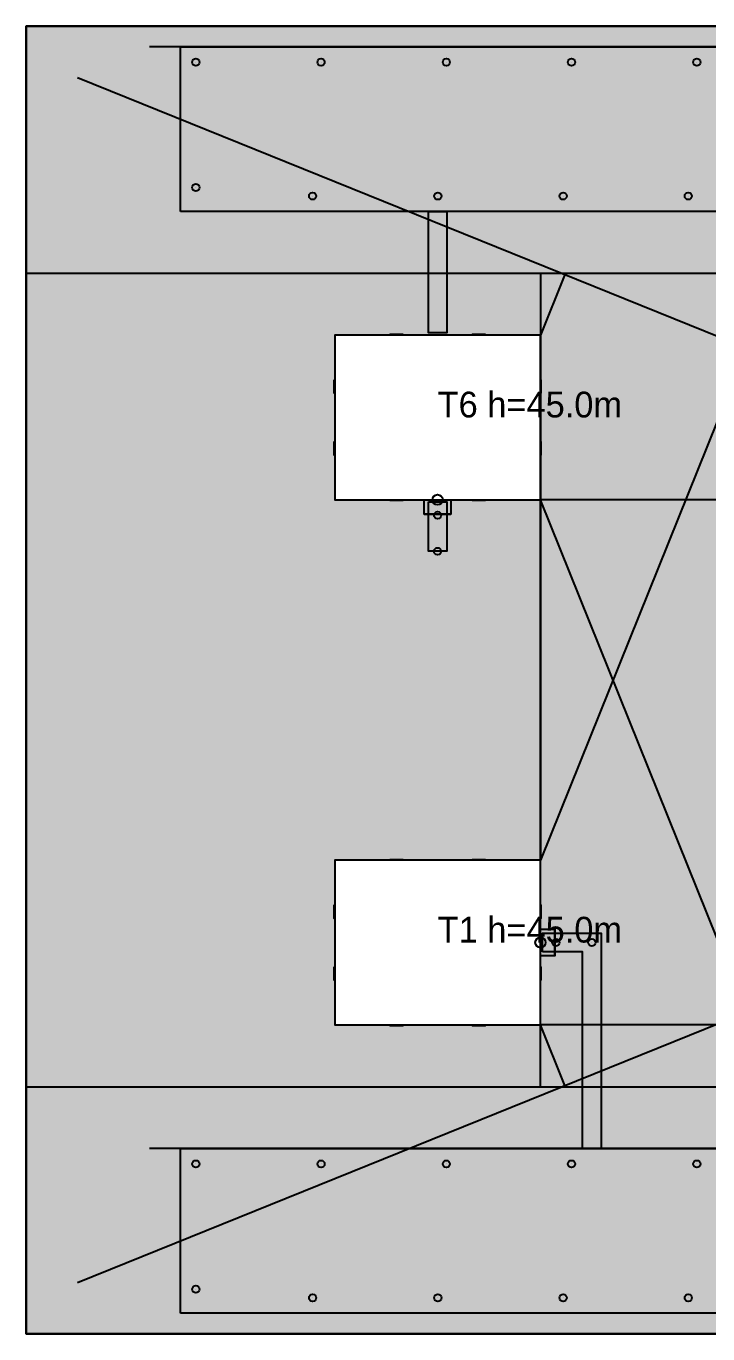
# Model space of a CAD drawing. Header units: metres. Extents: x 10 to 310, y 10 to 137.
# Drawn here: x 10 to 76.3, y 10 to 137 of the extents above; entities that cross this region are included whole.
import ezdxf

# ---------------------------------------------------------------- set-up
doc = ezdxf.new("R2010")
doc.units = ezdxf.units.M
for name, color, linetype in [('BUILDING_FOOTPRINT', 1, 'Continuous'), ('CANOPIES', 132, 'Continuous'), ('ENTRANCES', 132, 'Continuous'), ('GAS_PIPE', 2, 'Continuous'), ('GRASS', 84, 'Continuous'), ('HEATING_T1', 1, 'Continuous'), ('LABELS', 7, 'Continuous'), ('LAMPS', 2, 'Continuous'), ('PARKING', 253, 'Continuous'), ('PARKING_MARKINGS', 7, 'Continuous'), ('PATHS', 9, 'Continuous'), ('POWER_CABLE', 253, 'Continuous'), ('SEWER_K1', 30, 'Continuous'), ('TERRITORY_BOUNDARY', 8, 'Continuous'), ('WATER_SUPPLY_B1', 5, 'Continuous'), ('WINDOWS', 150, 'Continuous')]:
    doc.layers.add(name, color=color, linetype=linetype)

msp = doc.modelspace()

# ---------------------------------------------------------------- hatches: boundary and pattern name
at = {"layer": 'GRASS'}
h = msp.add_hatch(color=84, dxfattribs=at)
h.paths.add_polyline_path([(10, 10), (10, 137), (310, 137), (310, 10), (10, 10)])
h.paths.add_polyline_path([(64.1, 47.1), (64.1, 28), (25, 28), (25, 12), (295, 12), (295, 28), (255.9, 28), (255.9, 47.1), (259.8, 47.1), (259.8, 48.9), (254.1, 48.9), (254.1, 28), (200.9, 28), (200.9, 47.1), (204.8, 47.1), (204.8, 48.9), (199.1, 48.9), (199.1, 28), (145.9, 28), (145.9, 47.1), (149.8, 47.1), (149.8, 48.9), (144.1, 48.9), (144.1, 28), (90.9, 28), (90.9, 47.1), (94.8, 47.1), (94.8, 48.9), (89.1, 48.9), (89.1, 28), (65.9, 28), (65.9, 48.9), (60.2, 48.9), (60.2, 47.1), (64.1, 47.1)], flags=16)
h.paths.add_polyline_path([(60, 56), (40, 56), (40, 40), (60, 40), (60, 56)], flags=16)
h.paths.add_polyline_path([(115, 56), (95, 56), (95, 40), (115, 40), (115, 56)], flags=16)
h.paths.add_polyline_path([(49.1, 86), (50.9, 86), (50.9, 90.8), (49.1, 90.8), (49.1, 86)], flags=16)
h.paths.add_polyline_path([(104.1, 90.8), (104.1, 86), (105.9, 86), (105.9, 90.8), (104.1, 90.8)], flags=16)
h.paths.add_polyline_path([(60, 107), (40, 107), (40, 91), (60, 91), (60, 107)], flags=16)
h.paths.add_polyline_path([(115, 107), (95, 107), (95, 91), (115, 91), (115, 107)], flags=16)
h.paths.add_polyline_path([(170, 107), (150, 107), (150, 91), (170, 91), (170, 107)], flags=16)
h.paths.add_polyline_path([(50.9, 119), (104.1, 119), (104.1, 107.2), (105.9, 107.2), (105.9, 119), (159.1, 119), (159.1, 107.2), (160.9, 107.2), (160.9, 119), (214.1, 119), (214.1, 107.2), (215.9, 107.2), (215.9, 119), (269.1, 119), (269.1, 107.2), (270.9, 107.2), (270.9, 119), (295, 119), (295, 135), (25, 135), (25, 119), (49.1, 119), (49.1, 107.2), (50.9, 107.2), (50.9, 119)], flags=16)
h.paths.add_polyline_path([(170, 56), (150, 56), (150, 40), (170, 40), (170, 56)], flags=16)
h.paths.add_polyline_path([(225, 40), (225, 56), (205, 56), (205, 40), (225, 40)], flags=16)
h.paths.add_polyline_path([(280, 40), (280, 56), (260, 56), (260, 40), (280, 40)], flags=16)
h.paths.add_polyline_path([(159.1, 90.8), (159.1, 86), (160.9, 86), (160.9, 90.8), (159.1, 90.8)], flags=16)
h.paths.add_polyline_path([(214.1, 86), (215.9, 86), (215.9, 90.8), (214.1, 90.8), (214.1, 86)], flags=16)
h.paths.add_polyline_path([(269.1, 90.8), (269.1, 86), (270.9, 86), (270.9, 90.8), (269.1, 90.8)], flags=16)
h.paths.add_polyline_path([(225, 91), (225, 107), (205, 107), (205, 91), (225, 91)], flags=16)
h.paths.add_polyline_path([(280, 91), (280, 107), (260, 107), (260, 91), (280, 91)], flags=16)
at = {"layer": 'PARKING'}
for points in [[(25, 119), (25, 135), (295, 135), (295, 119), (25, 119)], [(25, 12), (25, 28), (295, 28), (295, 12), (25, 12)]]:
    msp.add_hatch(color=253, dxfattribs=at).paths.add_polyline_path(points)
at = {"layer": 'PATHS'}
for points in [[(49.1, 119), (50.9, 119), (50.9, 107.2), (49.1, 107.2), (49.1, 119)], [(49.1, 90.8), (50.9, 90.8), (50.9, 86), (49.1, 86), (49.1, 90.8)], [(60.2, 47.1), (60.2, 48.9), (65.9, 48.9), (65.9, 28), (64.1, 28), (64.1, 47.1), (60.2, 47.1)]]:
    msp.add_hatch(color=9, dxfattribs=at).paths.add_polyline_path(points)

# ---------------------------------------------------------------- linework, layer by layer
at = {"layer": 'BUILDING_FOOTPRINT'}
for points in [[(60, 91), (60, 107), (40, 107), (40, 91), (60, 91)], [(60, 40), (60, 56), (40, 56), (40, 40), (60, 40)]]:
    msp.add_lwpolyline(points, close=True, dxfattribs=at)
at = {"layer": 'CANOPIES'}
for points in [[(48.7, 91, 2.7), (51.3, 91, 2.7), (51.3, 89.6, 2.7), (48.7, 89.6, 2.7)], [(51.3, 89.6, 2.7), (48.7, 89.6, 2.7), (48.7, 89.6, 2.45), (51.3, 89.6, 2.45)], [(60, 46.7, 2.7), (60, 49.3, 2.7), (61.4, 49.3, 2.7), (61.4, 46.7, 2.7)], [(61.4, 49.3, 2.7), (61.4, 46.7, 2.7), (61.4, 46.7, 2.45), (61.4, 49.3, 2.45)]]:
    msp.add_3dface(points, dxfattribs=at)
at = {"layer": 'ENTRANCES'}
for centre in [(50, 91, 0.05), (60, 48, 0.05)]:
    msp.add_circle(centre, 0.5, dxfattribs=at)
at = {"layer": 'GAS_PIPE', "color": 2}
for points in [[(77.5, 91, 0.6), (60, 91, 0.6), (60, 91, 44)], [(77.5, 40, 0.6), (60, 40, 0.6), (60, 40, 44)]]:
    msp.add_polyline3d(points, dxfattribs=at)
at = {"layer": 'GRASS'}
msp.add_lwpolyline([(10, 10), (10, 137), (310, 137), (310, 10), (10, 10)], close=True, dxfattribs=at)
at = {"layer": 'HEATING_T1', "color": 1}
msp.add_line((15, 15, -1.3), (305, 132, -1.3), dxfattribs=at)
for points in [[(80.07, 41.25, -1.3), (60, 91, -1.3), (60, 91, -0.3)], [(62.37, 34.11, -1.3), (60, 40, -1.3), (60, 40, -0.3)]]:
    msp.add_polyline3d(points, dxfattribs=at)
at = {"layer": 'LAMPS'}
for p, q in [((26.5, 133.5), (26.5, 133.5, 4)), ((38.67, 133.5), (38.67, 133.5, 4)), ((50.85, 133.5), (50.85, 133.5, 4)), ((63.02, 133.5), (63.02, 133.5, 4)), ((75.2, 133.5), (75.2, 133.5, 4)), ((26.5, 121.33), (26.5, 121.33, 4)), ((37.85, 120.5), (37.85, 120.5, 4)), ((50.02, 120.5), (50.02, 120.5, 4)), ((62.2, 120.5), (62.2, 120.5, 4)), ((74.37, 120.5), (74.37, 120.5, 4)), ((50, 89.5), (50, 89.5, 4)), ((50, 86), (50, 86, 4)), ((61.5, 48), (61.5, 48, 4)), ((65, 48), (65, 48, 4)), ((26.5, 26.5), (26.5, 26.5, 4)), ((38.67, 26.5), (38.67, 26.5, 4)), ((50.85, 26.5), (50.85, 26.5, 4)), ((63.02, 26.5), (63.02, 26.5, 4)), ((75.2, 26.5), (75.2, 26.5, 4)), ((26.5, 14.33), (26.5, 14.33, 4)), ((37.85, 13.5), (37.85, 13.5, 4)), ((50.02, 13.5), (50.02, 13.5, 4)), ((62.2, 13.5), (62.2, 13.5, 4)), ((74.37, 13.5), (74.37, 13.5, 4))]:
    msp.add_line(p, q, dxfattribs=at)
for centre in [(26.5, 133.5, 4), (38.67, 133.5, 4), (50.85, 133.5, 4), (63.02, 133.5, 4), (75.2, 133.5, 4), (26.5, 121.33, 4), (37.85, 120.5, 4), (50.02, 120.5, 4), (62.2, 120.5, 4), (74.37, 120.5, 4), (50, 89.5, 4), (50, 86, 4), (61.5, 48, 4), (65, 48, 4), (26.5, 26.5, 4), (38.67, 26.5, 4), (50.85, 26.5, 4), (63.02, 26.5, 4), (75.2, 26.5, 4), (26.5, 14.33, 4), (37.85, 13.5, 4), (50.02, 13.5, 4), (62.2, 13.5, 4), (74.37, 13.5, 4)]:
    msp.add_circle(centre, 0.35, dxfattribs=at)
at = {"layer": 'PARKING'}
for points in [[(25, 119), (25, 135), (295, 135), (295, 119), (25, 119)], [(25, 12), (25, 28), (295, 28), (295, 12), (25, 12)]]:
    msp.add_lwpolyline(points, close=True, dxfattribs=at)
at = {"layer": 'PARKING_MARKINGS'}
for p, q in [((27.5, 135), (22, 135)), ((30, 135), (24.5, 135)), ((32.5, 135), (27, 135)), ((35, 135), (29.5, 135)), ((37.5, 135), (32, 135)), ((40, 135), (34.5, 135)), ((42.5, 135), (37, 135)), ((45, 135), (39.5, 135)), ((47.5, 135), (42, 135)), ((50, 135), (44.5, 135)), ((52.5, 135), (47, 135)), ((55, 135), (49.5, 135)), ((57.5, 135), (52, 135)), ((60, 135), (54.5, 135)), ((62.5, 135), (57, 135)), ((65, 135), (59.5, 135)), ((67.5, 135), (62, 135)), ((70, 135), (64.5, 135)), ((72.5, 135), (67, 135)), ((75, 135), (69.5, 135)), ((77.5, 135), (72, 135)), ((80, 135), (74.5, 135)), ((27.5, 28), (22, 28)), ((30, 28), (24.5, 28)), ((32.5, 28), (27, 28)), ((35, 28), (29.5, 28)), ((37.5, 28), (32, 28)), ((40, 28), (34.5, 28)), ((42.5, 28), (37, 28)), ((45, 28), (39.5, 28)), ((47.5, 28), (42, 28)), ((50, 28), (44.5, 28)), ((52.5, 28), (47, 28)), ((55, 28), (49.5, 28)), ((57.5, 28), (52, 28)), ((60, 28), (54.5, 28)), ((62.5, 28), (57, 28)), ((65, 28), (59.5, 28)), ((67.5, 28), (62, 28)), ((70, 28), (64.5, 28)), ((72.5, 28), (67, 28)), ((75, 28), (69.5, 28)), ((77.5, 28), (72, 28)), ((80, 28), (74.5, 28))]:
    msp.add_line(p, q, dxfattribs=at)
at = {"layer": 'PATHS'}
for points in [[(49.1, 119), (50.9, 119), (50.9, 107.2), (49.1, 107.2), (49.1, 119)], [(49.1, 90.8), (50.9, 90.8), (50.9, 86), (49.1, 86), (49.1, 90.8)], [(60.2, 47.1), (60.2, 48.9), (65.9, 48.9), (65.9, 28), (64.1, 28), (64.1, 47.1), (60.2, 47.1)]]:
    msp.add_lwpolyline(points, close=True, dxfattribs=at)
at = {"layer": 'POWER_CABLE', "color": 253}
msp.add_line((15, 132, -0.7), (305, 15, -0.7), dxfattribs=at)
for points in [[(62.37, 112.89, -0.7), (60, 107, -0.7), (60, 107, -0.3)], [(80.07, 105.75, -0.7), (60, 56, -0.7), (60, 56, -0.3)]]:
    msp.add_polyline3d(points, dxfattribs=at)
at = {"layer": 'SEWER_K1', "color": 30}
msp.add_line((10, 113, -2.2), (310, 113, -2.2), dxfattribs=at)
for points in [[(60, 113, -2.2), (60, 56, -2.2), (60, 56, -0.3)], [(60, 113, -2.2), (60, 107, -2.2), (60, 107, -0.3)]]:
    msp.add_polyline3d(points, dxfattribs=at)
at = {"layer": 'TERRITORY_BOUNDARY'}
msp.add_lwpolyline([(310, 10), (310, 137), (10, 137), (10, 10), (310, 10)], close=True, dxfattribs=at)
at = {"layer": 'WATER_SUPPLY_B1', "color": 5}
msp.add_line((10, 34, -1.6), (310, 34, -1.6), dxfattribs=at)
for points in [[(60, 34, -1.6), (60, 91, -1.6), (60, 91, -0.3)], [(60, 34, -1.6), (60, 40, -1.6), (60, 40, -0.3)]]:
    msp.add_polyline3d(points, dxfattribs=at)
at = {"layer": 'WINDOWS'}
for points in [[(46.65, 107.05, 1), (45.35, 107.05, 1), (45.35, 107.05, 2.4), (46.65, 107.05, 2.4)], [(46.65, 107.05, 4), (45.35, 107.05, 4), (45.35, 107.05, 5.4), (46.65, 107.05, 5.4)], [(46.65, 107.05, 7), (45.35, 107.05, 7), (45.35, 107.05, 8.4), (46.65, 107.05, 8.4)], [(46.65, 107.05, 10), (45.35, 107.05, 10), (45.35, 107.05, 11.4), (46.65, 107.05, 11.4)], [(46.65, 107.05, 13), (45.35, 107.05, 13), (45.35, 107.05, 14.4), (46.65, 107.05, 14.4)], [(46.65, 107.05, 16), (45.35, 107.05, 16), (45.35, 107.05, 17.4), (46.65, 107.05, 17.4)], [(46.65, 107.05, 19), (45.35, 107.05, 19), (45.35, 107.05, 20.4), (46.65, 107.05, 20.4)], [(46.65, 107.05, 22), (45.35, 107.05, 22), (45.35, 107.05, 23.4), (46.65, 107.05, 23.4)], [(46.65, 107.05, 25), (45.35, 107.05, 25), (45.35, 107.05, 26.4), (46.65, 107.05, 26.4)], [(46.65, 107.05, 28), (45.35, 107.05, 28), (45.35, 107.05, 29.4), (46.65, 107.05, 29.4)], [(46.65, 107.05, 31), (45.35, 107.05, 31), (45.35, 107.05, 32.4), (46.65, 107.05, 32.4)], [(46.65, 107.05, 34), (45.35, 107.05, 34), (45.35, 107.05, 35.4), (46.65, 107.05, 35.4)], [(46.65, 107.05, 37), (45.35, 107.05, 37), (45.35, 107.05, 38.4), (46.65, 107.05, 38.4)], [(46.65, 107.05, 40), (45.35, 107.05, 40), (45.35, 107.05, 41.4), (46.65, 107.05, 41.4)], [(46.65, 107.05, 43), (45.35, 107.05, 43), (45.35, 107.05, 44.4), (46.65, 107.05, 44.4)], [(54.65, 107.05, 1), (53.35, 107.05, 1), (53.35, 107.05, 2.4), (54.65, 107.05, 2.4)], [(54.65, 107.05, 4), (53.35, 107.05, 4), (53.35, 107.05, 5.4), (54.65, 107.05, 5.4)], [(54.65, 107.05, 7), (53.35, 107.05, 7), (53.35, 107.05, 8.4), (54.65, 107.05, 8.4)], [(54.65, 107.05, 10), (53.35, 107.05, 10), (53.35, 107.05, 11.4), (54.65, 107.05, 11.4)], [(54.65, 107.05, 13), (53.35, 107.05, 13), (53.35, 107.05, 14.4), (54.65, 107.05, 14.4)], [(54.65, 107.05, 16), (53.35, 107.05, 16), (53.35, 107.05, 17.4), (54.65, 107.05, 17.4)], [(54.65, 107.05, 19), (53.35, 107.05, 19), (53.35, 107.05, 20.4), (54.65, 107.05, 20.4)], [(54.65, 107.05, 22), (53.35, 107.05, 22), (53.35, 107.05, 23.4), (54.65, 107.05, 23.4)], [(54.65, 107.05, 25), (53.35, 107.05, 25), (53.35, 107.05, 26.4), (54.65, 107.05, 26.4)], [(54.65, 107.05, 28), (53.35, 107.05, 28), (53.35, 107.05, 29.4), (54.65, 107.05, 29.4)], [(54.65, 107.05, 31), (53.35, 107.05, 31), (53.35, 107.05, 32.4), (54.65, 107.05, 32.4)], [(54.65, 107.05, 34), (53.35, 107.05, 34), (53.35, 107.05, 35.4), (54.65, 107.05, 35.4)], [(54.65, 107.05, 37), (53.35, 107.05, 37), (53.35, 107.05, 38.4), (54.65, 107.05, 38.4)], [(54.65, 107.05, 40), (53.35, 107.05, 40), (53.35, 107.05, 41.4), (54.65, 107.05, 41.4)], [(54.65, 107.05, 43), (53.35, 107.05, 43), (53.35, 107.05, 44.4), (54.65, 107.05, 44.4)], [(39.95, 102.65, 1), (39.95, 101.35, 1), (39.95, 101.35, 2.4), (39.95, 102.65, 2.4)], [(39.95, 102.65, 4), (39.95, 101.35, 4), (39.95, 101.35, 5.4), (39.95, 102.65, 5.4)], [(39.95, 102.65, 7), (39.95, 101.35, 7), (39.95, 101.35, 8.4), (39.95, 102.65, 8.4)], [(39.95, 102.65, 10), (39.95, 101.35, 10), (39.95, 101.35, 11.4), (39.95, 102.65, 11.4)], [(39.95, 102.65, 13), (39.95, 101.35, 13), (39.95, 101.35, 14.4), (39.95, 102.65, 14.4)], [(39.95, 102.65, 16), (39.95, 101.35, 16), (39.95, 101.35, 17.4), (39.95, 102.65, 17.4)], [(39.95, 102.65, 19), (39.95, 101.35, 19), (39.95, 101.35, 20.4), (39.95, 102.65, 20.4)], [(39.95, 102.65, 22), (39.95, 101.35, 22), (39.95, 101.35, 23.4), (39.95, 102.65, 23.4)], [(39.95, 102.65, 25), (39.95, 101.35, 25), (39.95, 101.35, 26.4), (39.95, 102.65, 26.4)], [(39.95, 102.65, 28), (39.95, 101.35, 28), (39.95, 101.35, 29.4), (39.95, 102.65, 29.4)], [(39.95, 102.65, 31), (39.95, 101.35, 31), (39.95, 101.35, 32.4), (39.95, 102.65, 32.4)], [(39.95, 102.65, 34), (39.95, 101.35, 34), (39.95, 101.35, 35.4), (39.95, 102.65, 35.4)], [(39.95, 102.65, 37), (39.95, 101.35, 37), (39.95, 101.35, 38.4), (39.95, 102.65, 38.4)], [(39.95, 102.65, 40), (39.95, 101.35, 40), (39.95, 101.35, 41.4), (39.95, 102.65, 41.4)], [(39.95, 102.65, 43), (39.95, 101.35, 43), (39.95, 101.35, 44.4), (39.95, 102.65, 44.4)], [(60.05, 101.35, 1), (60.05, 102.65, 1), (60.05, 102.65, 2.4), (60.05, 101.35, 2.4)], [(60.05, 101.35, 4), (60.05, 102.65, 4), (60.05, 102.65, 5.4), (60.05, 101.35, 5.4)], [(60.05, 101.35, 7), (60.05, 102.65, 7), (60.05, 102.65, 8.4), (60.05, 101.35, 8.4)], [(60.05, 101.35, 10), (60.05, 102.65, 10), (60.05, 102.65, 11.4), (60.05, 101.35, 11.4)], [(60.05, 101.35, 13), (60.05, 102.65, 13), (60.05, 102.65, 14.4), (60.05, 101.35, 14.4)], [(60.05, 101.35, 16), (60.05, 102.65, 16), (60.05, 102.65, 17.4), (60.05, 101.35, 17.4)], [(60.05, 101.35, 19), (60.05, 102.65, 19), (60.05, 102.65, 20.4), (60.05, 101.35, 20.4)], [(60.05, 101.35, 22), (60.05, 102.65, 22), (60.05, 102.65, 23.4), (60.05, 101.35, 23.4)], [(60.05, 101.35, 25), (60.05, 102.65, 25), (60.05, 102.65, 26.4), (60.05, 101.35, 26.4)], [(60.05, 101.35, 28), (60.05, 102.65, 28), (60.05, 102.65, 29.4), (60.05, 101.35, 29.4)], [(60.05, 101.35, 31), (60.05, 102.65, 31), (60.05, 102.65, 32.4), (60.05, 101.35, 32.4)], [(60.05, 101.35, 34), (60.05, 102.65, 34), (60.05, 102.65, 35.4), (60.05, 101.35, 35.4)], [(60.05, 101.35, 37), (60.05, 102.65, 37), (60.05, 102.65, 38.4), (60.05, 101.35, 38.4)], [(60.05, 101.35, 40), (60.05, 102.65, 40), (60.05, 102.65, 41.4), (60.05, 101.35, 41.4)], [(60.05, 101.35, 43), (60.05, 102.65, 43), (60.05, 102.65, 44.4), (60.05, 101.35, 44.4)], [(39.95, 96.65, 1), (39.95, 95.35, 1), (39.95, 95.35, 2.4), (39.95, 96.65, 2.4)], [(39.95, 96.65, 4), (39.95, 95.35, 4), (39.95, 95.35, 5.4), (39.95, 96.65, 5.4)], [(39.95, 96.65, 7), (39.95, 95.35, 7), (39.95, 95.35, 8.4), (39.95, 96.65, 8.4)], [(39.95, 96.65, 10), (39.95, 95.35, 10), (39.95, 95.35, 11.4), (39.95, 96.65, 11.4)], [(39.95, 96.65, 13), (39.95, 95.35, 13), (39.95, 95.35, 14.4), (39.95, 96.65, 14.4)], [(39.95, 96.65, 16), (39.95, 95.35, 16), (39.95, 95.35, 17.4), (39.95, 96.65, 17.4)], [(39.95, 96.65, 19), (39.95, 95.35, 19), (39.95, 95.35, 20.4), (39.95, 96.65, 20.4)], [(39.95, 96.65, 22), (39.95, 95.35, 22), (39.95, 95.35, 23.4), (39.95, 96.65, 23.4)], [(39.95, 96.65, 25), (39.95, 95.35, 25), (39.95, 95.35, 26.4), (39.95, 96.65, 26.4)], [(39.95, 96.65, 28), (39.95, 95.35, 28), (39.95, 95.35, 29.4), (39.95, 96.65, 29.4)], [(39.95, 96.65, 31), (39.95, 95.35, 31), (39.95, 95.35, 32.4), (39.95, 96.65, 32.4)], [(39.95, 96.65, 34), (39.95, 95.35, 34), (39.95, 95.35, 35.4), (39.95, 96.65, 35.4)], [(39.95, 96.65, 37), (39.95, 95.35, 37), (39.95, 95.35, 38.4), (39.95, 96.65, 38.4)], [(39.95, 96.65, 40), (39.95, 95.35, 40), (39.95, 95.35, 41.4), (39.95, 96.65, 41.4)], [(39.95, 96.65, 43), (39.95, 95.35, 43), (39.95, 95.35, 44.4), (39.95, 96.65, 44.4)], [(60.05, 95.35, 1), (60.05, 96.65, 1), (60.05, 96.65, 2.4), (60.05, 95.35, 2.4)], [(60.05, 95.35, 4), (60.05, 96.65, 4), (60.05, 96.65, 5.4), (60.05, 95.35, 5.4)], [(60.05, 95.35, 7), (60.05, 96.65, 7), (60.05, 96.65, 8.4), (60.05, 95.35, 8.4)], [(60.05, 95.35, 10), (60.05, 96.65, 10), (60.05, 96.65, 11.4), (60.05, 95.35, 11.4)], [(60.05, 95.35, 13), (60.05, 96.65, 13), (60.05, 96.65, 14.4), (60.05, 95.35, 14.4)], [(60.05, 95.35, 16), (60.05, 96.65, 16), (60.05, 96.65, 17.4), (60.05, 95.35, 17.4)], [(60.05, 95.35, 19), (60.05, 96.65, 19), (60.05, 96.65, 20.4), (60.05, 95.35, 20.4)], [(60.05, 95.35, 22), (60.05, 96.65, 22), (60.05, 96.65, 23.4), (60.05, 95.35, 23.4)], [(60.05, 95.35, 25), (60.05, 96.65, 25), (60.05, 96.65, 26.4), (60.05, 95.35, 26.4)], [(60.05, 95.35, 28), (60.05, 96.65, 28), (60.05, 96.65, 29.4), (60.05, 95.35, 29.4)], [(60.05, 95.35, 31), (60.05, 96.65, 31), (60.05, 96.65, 32.4), (60.05, 95.35, 32.4)], [(60.05, 95.35, 34), (60.05, 96.65, 34), (60.05, 96.65, 35.4), (60.05, 95.35, 35.4)], [(60.05, 95.35, 37), (60.05, 96.65, 37), (60.05, 96.65, 38.4), (60.05, 95.35, 38.4)], [(60.05, 95.35, 40), (60.05, 96.65, 40), (60.05, 96.65, 41.4), (60.05, 95.35, 41.4)], [(60.05, 95.35, 43), (60.05, 96.65, 43), (60.05, 96.65, 44.4), (60.05, 95.35, 44.4)], [(45.35, 90.95, 1), (46.65, 90.95, 1), (46.65, 90.95, 2.4), (45.35, 90.95, 2.4)], [(45.35, 90.95, 4), (46.65, 90.95, 4), (46.65, 90.95, 5.4), (45.35, 90.95, 5.4)], [(45.35, 90.95, 7), (46.65, 90.95, 7), (46.65, 90.95, 8.4), (45.35, 90.95, 8.4)], [(45.35, 90.95, 10), (46.65, 90.95, 10), (46.65, 90.95, 11.4), (45.35, 90.95, 11.4)], [(45.35, 90.95, 13), (46.65, 90.95, 13), (46.65, 90.95, 14.4), (45.35, 90.95, 14.4)], [(45.35, 90.95, 16), (46.65, 90.95, 16), (46.65, 90.95, 17.4), (45.35, 90.95, 17.4)], [(45.35, 90.95, 19), (46.65, 90.95, 19), (46.65, 90.95, 20.4), (45.35, 90.95, 20.4)], [(45.35, 90.95, 22), (46.65, 90.95, 22), (46.65, 90.95, 23.4), (45.35, 90.95, 23.4)], [(45.35, 90.95, 25), (46.65, 90.95, 25), (46.65, 90.95, 26.4), (45.35, 90.95, 26.4)], [(45.35, 90.95, 28), (46.65, 90.95, 28), (46.65, 90.95, 29.4), (45.35, 90.95, 29.4)], [(45.35, 90.95, 31), (46.65, 90.95, 31), (46.65, 90.95, 32.4), (45.35, 90.95, 32.4)], [(45.35, 90.95, 34), (46.65, 90.95, 34), (46.65, 90.95, 35.4), (45.35, 90.95, 35.4)], [(45.35, 90.95, 37), (46.65, 90.95, 37), (46.65, 90.95, 38.4), (45.35, 90.95, 38.4)], [(45.35, 90.95, 40), (46.65, 90.95, 40), (46.65, 90.95, 41.4), (45.35, 90.95, 41.4)], [(45.35, 90.95, 43), (46.65, 90.95, 43), (46.65, 90.95, 44.4), (45.35, 90.95, 44.4)], [(53.35, 90.95, 1), (54.65, 90.95, 1), (54.65, 90.95, 2.4), (53.35, 90.95, 2.4)], [(53.35, 90.95, 4), (54.65, 90.95, 4), (54.65, 90.95, 5.4), (53.35, 90.95, 5.4)], [(53.35, 90.95, 7), (54.65, 90.95, 7), (54.65, 90.95, 8.4), (53.35, 90.95, 8.4)], [(53.35, 90.95, 10), (54.65, 90.95, 10), (54.65, 90.95, 11.4), (53.35, 90.95, 11.4)], [(53.35, 90.95, 13), (54.65, 90.95, 13), (54.65, 90.95, 14.4), (53.35, 90.95, 14.4)], [(53.35, 90.95, 16), (54.65, 90.95, 16), (54.65, 90.95, 17.4), (53.35, 90.95, 17.4)], [(53.35, 90.95, 19), (54.65, 90.95, 19), (54.65, 90.95, 20.4), (53.35, 90.95, 20.4)], [(53.35, 90.95, 22), (54.65, 90.95, 22), (54.65, 90.95, 23.4), (53.35, 90.95, 23.4)], [(53.35, 90.95, 25), (54.65, 90.95, 25), (54.65, 90.95, 26.4), (53.35, 90.95, 26.4)], [(53.35, 90.95, 28), (54.65, 90.95, 28), (54.65, 90.95, 29.4), (53.35, 90.95, 29.4)], [(53.35, 90.95, 31), (54.65, 90.95, 31), (54.65, 90.95, 32.4), (53.35, 90.95, 32.4)], [(53.35, 90.95, 34), (54.65, 90.95, 34), (54.65, 90.95, 35.4), (53.35, 90.95, 35.4)], [(53.35, 90.95, 37), (54.65, 90.95, 37), (54.65, 90.95, 38.4), (53.35, 90.95, 38.4)], [(53.35, 90.95, 40), (54.65, 90.95, 40), (54.65, 90.95, 41.4), (53.35, 90.95, 41.4)], [(53.35, 90.95, 43), (54.65, 90.95, 43), (54.65, 90.95, 44.4), (53.35, 90.95, 44.4)], [(46.65, 56.05, 1), (45.35, 56.05, 1), (45.35, 56.05, 2.4), (46.65, 56.05, 2.4)], [(46.65, 56.05, 4), (45.35, 56.05, 4), (45.35, 56.05, 5.4), (46.65, 56.05, 5.4)], [(46.65, 56.05, 7), (45.35, 56.05, 7), (45.35, 56.05, 8.4), (46.65, 56.05, 8.4)], [(46.65, 56.05, 10), (45.35, 56.05, 10), (45.35, 56.05, 11.4), (46.65, 56.05, 11.4)], [(46.65, 56.05, 13), (45.35, 56.05, 13), (45.35, 56.05, 14.4), (46.65, 56.05, 14.4)], [(46.65, 56.05, 16), (45.35, 56.05, 16), (45.35, 56.05, 17.4), (46.65, 56.05, 17.4)], [(46.65, 56.05, 19), (45.35, 56.05, 19), (45.35, 56.05, 20.4), (46.65, 56.05, 20.4)], [(46.65, 56.05, 22), (45.35, 56.05, 22), (45.35, 56.05, 23.4), (46.65, 56.05, 23.4)], [(46.65, 56.05, 25), (45.35, 56.05, 25), (45.35, 56.05, 26.4), (46.65, 56.05, 26.4)], [(46.65, 56.05, 28), (45.35, 56.05, 28), (45.35, 56.05, 29.4), (46.65, 56.05, 29.4)], [(46.65, 56.05, 31), (45.35, 56.05, 31), (45.35, 56.05, 32.4), (46.65, 56.05, 32.4)], [(46.65, 56.05, 34), (45.35, 56.05, 34), (45.35, 56.05, 35.4), (46.65, 56.05, 35.4)], [(46.65, 56.05, 37), (45.35, 56.05, 37), (45.35, 56.05, 38.4), (46.65, 56.05, 38.4)], [(46.65, 56.05, 40), (45.35, 56.05, 40), (45.35, 56.05, 41.4), (46.65, 56.05, 41.4)], [(46.65, 56.05, 43), (45.35, 56.05, 43), (45.35, 56.05, 44.4), (46.65, 56.05, 44.4)], [(54.65, 56.05, 1), (53.35, 56.05, 1), (53.35, 56.05, 2.4), (54.65, 56.05, 2.4)], [(54.65, 56.05, 4), (53.35, 56.05, 4), (53.35, 56.05, 5.4), (54.65, 56.05, 5.4)], [(54.65, 56.05, 7), (53.35, 56.05, 7), (53.35, 56.05, 8.4), (54.65, 56.05, 8.4)], [(54.65, 56.05, 10), (53.35, 56.05, 10), (53.35, 56.05, 11.4), (54.65, 56.05, 11.4)], [(54.65, 56.05, 13), (53.35, 56.05, 13), (53.35, 56.05, 14.4), (54.65, 56.05, 14.4)], [(54.65, 56.05, 16), (53.35, 56.05, 16), (53.35, 56.05, 17.4), (54.65, 56.05, 17.4)], [(54.65, 56.05, 19), (53.35, 56.05, 19), (53.35, 56.05, 20.4), (54.65, 56.05, 20.4)], [(54.65, 56.05, 22), (53.35, 56.05, 22), (53.35, 56.05, 23.4), (54.65, 56.05, 23.4)], [(54.65, 56.05, 25), (53.35, 56.05, 25), (53.35, 56.05, 26.4), (54.65, 56.05, 26.4)], [(54.65, 56.05, 28), (53.35, 56.05, 28), (53.35, 56.05, 29.4), (54.65, 56.05, 29.4)], [(54.65, 56.05, 31), (53.35, 56.05, 31), (53.35, 56.05, 32.4), (54.65, 56.05, 32.4)], [(54.65, 56.05, 34), (53.35, 56.05, 34), (53.35, 56.05, 35.4), (54.65, 56.05, 35.4)], [(54.65, 56.05, 37), (53.35, 56.05, 37), (53.35, 56.05, 38.4), (54.65, 56.05, 38.4)], [(54.65, 56.05, 40), (53.35, 56.05, 40), (53.35, 56.05, 41.4), (54.65, 56.05, 41.4)], [(54.65, 56.05, 43), (53.35, 56.05, 43), (53.35, 56.05, 44.4), (54.65, 56.05, 44.4)], [(39.95, 51.65, 1), (39.95, 50.35, 1), (39.95, 50.35, 2.4), (39.95, 51.65, 2.4)], [(39.95, 51.65, 4), (39.95, 50.35, 4), (39.95, 50.35, 5.4), (39.95, 51.65, 5.4)], [(39.95, 51.65, 7), (39.95, 50.35, 7), (39.95, 50.35, 8.4), (39.95, 51.65, 8.4)], [(39.95, 51.65, 10), (39.95, 50.35, 10), (39.95, 50.35, 11.4), (39.95, 51.65, 11.4)], [(39.95, 51.65, 13), (39.95, 50.35, 13), (39.95, 50.35, 14.4), (39.95, 51.65, 14.4)], [(39.95, 51.65, 16), (39.95, 50.35, 16), (39.95, 50.35, 17.4), (39.95, 51.65, 17.4)], [(39.95, 51.65, 19), (39.95, 50.35, 19), (39.95, 50.35, 20.4), (39.95, 51.65, 20.4)], [(39.95, 51.65, 22), (39.95, 50.35, 22), (39.95, 50.35, 23.4), (39.95, 51.65, 23.4)], [(39.95, 51.65, 25), (39.95, 50.35, 25), (39.95, 50.35, 26.4), (39.95, 51.65, 26.4)], [(39.95, 51.65, 28), (39.95, 50.35, 28), (39.95, 50.35, 29.4), (39.95, 51.65, 29.4)], [(39.95, 51.65, 31), (39.95, 50.35, 31), (39.95, 50.35, 32.4), (39.95, 51.65, 32.4)], [(39.95, 51.65, 34), (39.95, 50.35, 34), (39.95, 50.35, 35.4), (39.95, 51.65, 35.4)], [(39.95, 51.65, 37), (39.95, 50.35, 37), (39.95, 50.35, 38.4), (39.95, 51.65, 38.4)], [(39.95, 51.65, 40), (39.95, 50.35, 40), (39.95, 50.35, 41.4), (39.95, 51.65, 41.4)], [(39.95, 51.65, 43), (39.95, 50.35, 43), (39.95, 50.35, 44.4), (39.95, 51.65, 44.4)], [(60.05, 50.35, 1), (60.05, 51.65, 1), (60.05, 51.65, 2.4), (60.05, 50.35, 2.4)], [(60.05, 50.35, 4), (60.05, 51.65, 4), (60.05, 51.65, 5.4), (60.05, 50.35, 5.4)], [(60.05, 50.35, 7), (60.05, 51.65, 7), (60.05, 51.65, 8.4), (60.05, 50.35, 8.4)], [(60.05, 50.35, 10), (60.05, 51.65, 10), (60.05, 51.65, 11.4), (60.05, 50.35, 11.4)], [(60.05, 50.35, 13), (60.05, 51.65, 13), (60.05, 51.65, 14.4), (60.05, 50.35, 14.4)], [(60.05, 50.35, 16), (60.05, 51.65, 16), (60.05, 51.65, 17.4), (60.05, 50.35, 17.4)], [(60.05, 50.35, 19), (60.05, 51.65, 19), (60.05, 51.65, 20.4), (60.05, 50.35, 20.4)], [(60.05, 50.35, 22), (60.05, 51.65, 22), (60.05, 51.65, 23.4), (60.05, 50.35, 23.4)], [(60.05, 50.35, 25), (60.05, 51.65, 25), (60.05, 51.65, 26.4), (60.05, 50.35, 26.4)], [(60.05, 50.35, 28), (60.05, 51.65, 28), (60.05, 51.65, 29.4), (60.05, 50.35, 29.4)], [(60.05, 50.35, 31), (60.05, 51.65, 31), (60.05, 51.65, 32.4), (60.05, 50.35, 32.4)], [(60.05, 50.35, 34), (60.05, 51.65, 34), (60.05, 51.65, 35.4), (60.05, 50.35, 35.4)], [(60.05, 50.35, 37), (60.05, 51.65, 37), (60.05, 51.65, 38.4), (60.05, 50.35, 38.4)], [(60.05, 50.35, 40), (60.05, 51.65, 40), (60.05, 51.65, 41.4), (60.05, 50.35, 41.4)], [(60.05, 50.35, 43), (60.05, 51.65, 43), (60.05, 51.65, 44.4), (60.05, 50.35, 44.4)], [(39.95, 45.65, 1), (39.95, 44.35, 1), (39.95, 44.35, 2.4), (39.95, 45.65, 2.4)], [(39.95, 45.65, 4), (39.95, 44.35, 4), (39.95, 44.35, 5.4), (39.95, 45.65, 5.4)], [(39.95, 45.65, 7), (39.95, 44.35, 7), (39.95, 44.35, 8.4), (39.95, 45.65, 8.4)], [(39.95, 45.65, 10), (39.95, 44.35, 10), (39.95, 44.35, 11.4), (39.95, 45.65, 11.4)], [(39.95, 45.65, 13), (39.95, 44.35, 13), (39.95, 44.35, 14.4), (39.95, 45.65, 14.4)], [(39.95, 45.65, 16), (39.95, 44.35, 16), (39.95, 44.35, 17.4), (39.95, 45.65, 17.4)], [(39.95, 45.65, 19), (39.95, 44.35, 19), (39.95, 44.35, 20.4), (39.95, 45.65, 20.4)], [(39.95, 45.65, 22), (39.95, 44.35, 22), (39.95, 44.35, 23.4), (39.95, 45.65, 23.4)], [(39.95, 45.65, 25), (39.95, 44.35, 25), (39.95, 44.35, 26.4), (39.95, 45.65, 26.4)], [(39.95, 45.65, 28), (39.95, 44.35, 28), (39.95, 44.35, 29.4), (39.95, 45.65, 29.4)], [(39.95, 45.65, 31), (39.95, 44.35, 31), (39.95, 44.35, 32.4), (39.95, 45.65, 32.4)], [(39.95, 45.65, 34), (39.95, 44.35, 34), (39.95, 44.35, 35.4), (39.95, 45.65, 35.4)], [(39.95, 45.65, 37), (39.95, 44.35, 37), (39.95, 44.35, 38.4), (39.95, 45.65, 38.4)], [(39.95, 45.65, 40), (39.95, 44.35, 40), (39.95, 44.35, 41.4), (39.95, 45.65, 41.4)], [(39.95, 45.65, 43), (39.95, 44.35, 43), (39.95, 44.35, 44.4), (39.95, 45.65, 44.4)], [(60.05, 44.35, 1), (60.05, 45.65, 1), (60.05, 45.65, 2.4), (60.05, 44.35, 2.4)], [(60.05, 44.35, 4), (60.05, 45.65, 4), (60.05, 45.65, 5.4), (60.05, 44.35, 5.4)], [(60.05, 44.35, 7), (60.05, 45.65, 7), (60.05, 45.65, 8.4), (60.05, 44.35, 8.4)], [(60.05, 44.35, 10), (60.05, 45.65, 10), (60.05, 45.65, 11.4), (60.05, 44.35, 11.4)], [(60.05, 44.35, 13), (60.05, 45.65, 13), (60.05, 45.65, 14.4), (60.05, 44.35, 14.4)], [(60.05, 44.35, 16), (60.05, 45.65, 16), (60.05, 45.65, 17.4), (60.05, 44.35, 17.4)], [(60.05, 44.35, 19), (60.05, 45.65, 19), (60.05, 45.65, 20.4), (60.05, 44.35, 20.4)], [(60.05, 44.35, 22), (60.05, 45.65, 22), (60.05, 45.65, 23.4), (60.05, 44.35, 23.4)], [(60.05, 44.35, 25), (60.05, 45.65, 25), (60.05, 45.65, 26.4), (60.05, 44.35, 26.4)], [(60.05, 44.35, 28), (60.05, 45.65, 28), (60.05, 45.65, 29.4), (60.05, 44.35, 29.4)], [(60.05, 44.35, 31), (60.05, 45.65, 31), (60.05, 45.65, 32.4), (60.05, 44.35, 32.4)], [(60.05, 44.35, 34), (60.05, 45.65, 34), (60.05, 45.65, 35.4), (60.05, 44.35, 35.4)], [(60.05, 44.35, 37), (60.05, 45.65, 37), (60.05, 45.65, 38.4), (60.05, 44.35, 38.4)], [(60.05, 44.35, 40), (60.05, 45.65, 40), (60.05, 45.65, 41.4), (60.05, 44.35, 41.4)], [(60.05, 44.35, 43), (60.05, 45.65, 43), (60.05, 45.65, 44.4), (60.05, 44.35, 44.4)], [(45.35, 39.95, 1), (46.65, 39.95, 1), (46.65, 39.95, 2.4), (45.35, 39.95, 2.4)], [(45.35, 39.95, 4), (46.65, 39.95, 4), (46.65, 39.95, 5.4), (45.35, 39.95, 5.4)], [(45.35, 39.95, 7), (46.65, 39.95, 7), (46.65, 39.95, 8.4), (45.35, 39.95, 8.4)], [(45.35, 39.95, 10), (46.65, 39.95, 10), (46.65, 39.95, 11.4), (45.35, 39.95, 11.4)], [(45.35, 39.95, 13), (46.65, 39.95, 13), (46.65, 39.95, 14.4), (45.35, 39.95, 14.4)], [(45.35, 39.95, 16), (46.65, 39.95, 16), (46.65, 39.95, 17.4), (45.35, 39.95, 17.4)], [(45.35, 39.95, 19), (46.65, 39.95, 19), (46.65, 39.95, 20.4), (45.35, 39.95, 20.4)], [(45.35, 39.95, 22), (46.65, 39.95, 22), (46.65, 39.95, 23.4), (45.35, 39.95, 23.4)], [(45.35, 39.95, 25), (46.65, 39.95, 25), (46.65, 39.95, 26.4), (45.35, 39.95, 26.4)], [(45.35, 39.95, 28), (46.65, 39.95, 28), (46.65, 39.95, 29.4), (45.35, 39.95, 29.4)], [(45.35, 39.95, 31), (46.65, 39.95, 31), (46.65, 39.95, 32.4), (45.35, 39.95, 32.4)], [(45.35, 39.95, 34), (46.65, 39.95, 34), (46.65, 39.95, 35.4), (45.35, 39.95, 35.4)], [(45.35, 39.95, 37), (46.65, 39.95, 37), (46.65, 39.95, 38.4), (45.35, 39.95, 38.4)], [(45.35, 39.95, 40), (46.65, 39.95, 40), (46.65, 39.95, 41.4), (45.35, 39.95, 41.4)], [(45.35, 39.95, 43), (46.65, 39.95, 43), (46.65, 39.95, 44.4), (45.35, 39.95, 44.4)], [(53.35, 39.95, 1), (54.65, 39.95, 1), (54.65, 39.95, 2.4), (53.35, 39.95, 2.4)], [(53.35, 39.95, 4), (54.65, 39.95, 4), (54.65, 39.95, 5.4), (53.35, 39.95, 5.4)], [(53.35, 39.95, 7), (54.65, 39.95, 7), (54.65, 39.95, 8.4), (53.35, 39.95, 8.4)], [(53.35, 39.95, 10), (54.65, 39.95, 10), (54.65, 39.95, 11.4), (53.35, 39.95, 11.4)], [(53.35, 39.95, 13), (54.65, 39.95, 13), (54.65, 39.95, 14.4), (53.35, 39.95, 14.4)], [(53.35, 39.95, 16), (54.65, 39.95, 16), (54.65, 39.95, 17.4), (53.35, 39.95, 17.4)], [(53.35, 39.95, 19), (54.65, 39.95, 19), (54.65, 39.95, 20.4), (53.35, 39.95, 20.4)], [(53.35, 39.95, 22), (54.65, 39.95, 22), (54.65, 39.95, 23.4), (53.35, 39.95, 23.4)], [(53.35, 39.95, 25), (54.65, 39.95, 25), (54.65, 39.95, 26.4), (53.35, 39.95, 26.4)], [(53.35, 39.95, 28), (54.65, 39.95, 28), (54.65, 39.95, 29.4), (53.35, 39.95, 29.4)], [(53.35, 39.95, 31), (54.65, 39.95, 31), (54.65, 39.95, 32.4), (53.35, 39.95, 32.4)], [(53.35, 39.95, 34), (54.65, 39.95, 34), (54.65, 39.95, 35.4), (53.35, 39.95, 35.4)], [(53.35, 39.95, 37), (54.65, 39.95, 37), (54.65, 39.95, 38.4), (53.35, 39.95, 38.4)], [(53.35, 39.95, 40), (54.65, 39.95, 40), (54.65, 39.95, 41.4), (53.35, 39.95, 41.4)], [(53.35, 39.95, 43), (54.65, 39.95, 43), (54.65, 39.95, 44.4), (53.35, 39.95, 44.4)]]:
    msp.add_3dface(points, dxfattribs=at)

# ---------------------------------------------------------------- texts
at = {"layer": 'LABELS'}
for s, p in [('T6 h=45.0m', (50, 99)), ('T1 h=45.0m', (50, 48))]:
    msp.add_text(s, height=2.5, dxfattribs=at).set_placement(p)

doc.saveas('drawing.dxf')
